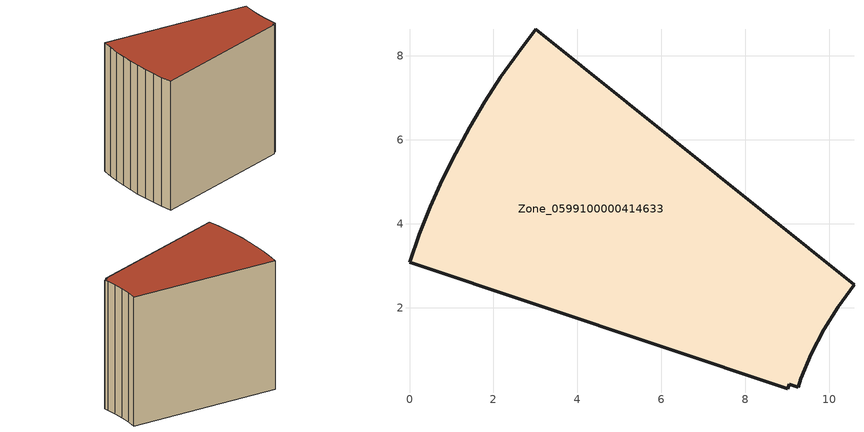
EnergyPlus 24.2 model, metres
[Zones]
Zone_0599100000414633
 floor ground (C_G): 9.32,0.3 9.26,0.11 9.04,0.18 9.01,0.07 0,3.09 0.24,3.75 0.5,4.41 0.79,5.05 1.1,5.68 1.44,6.3 1.8,6.91 2.18,7.5 2.59,8.07 3.01,8.63 10.59,2.54 10.21,2.02 9.87,1.47 9.57,0.9 z0.55
 wall outside (C_F): 1.44,6.3 1.1,5.68 0.79,5.05 0.5,4.41 0.24,3.75 0,3.09 9.01,0.07 9.04,0.18 9.26,0.11 9.32,0.3 9.57,0.9 9.87,1.47 10.21,2.02 10.59,2.54 3.01,8.63 2.59,8.07 2.18,7.5 1.8,6.91 1.44,6.3 z0.55:9.38
 roof outside (C_R): 10.59,2.54 3.01,8.63 2.59,8.07 2.18,7.5 1.8,6.91 1.44,6.3 1.1,5.68 0.79,5.05 0.5,4.41 0.24,3.75 0,3.09 9.01,0.07 9.04,0.18 9.26,0.11 9.32,0.3 9.57,0.9 9.87,1.47 10.21,2.02 z9.38
[BUILDING]
Pand.0599100000414633: North Axis=0; Terrain=City; Loads Convergence Tolerance Value=0.04; Temperature Convergence Tolerance Value=0.4; Solar Distribution=FullExterior; Maximum Number of Warmup Days=25; Minimum Number of Warmup Days=1
[Site:Location]
Rotterdam.The.Hague.AP_ZH_NLD Design_Conditions: Latitude=51.96; Longitude=4.45; Time Zone=1; Elevation=-4.5
[SITE:GROUNDTEMPERATURE:BUILDINGSURFACE]
18, 18, 18, 18, 18, 18, 18, 18, 18, 18, 18, 18
[MATERIAL] Thermal Absorptance=0.9; Solar Absorptance=0.7; Visible Absorptance=0.7
Name | Roughness | Thickness | Conductivity | Density | Specific Heat
G.TI.1992-2005 | MediumSmooth | 0.15 | 0.06 | 540 | 1210
F.TI.1992-2005 | Rough | 0.3 | 0.12 | 1920 | 840
R.TI.1992-2005 | MediumRough | 0.2 | 0.08 | 1500 | 1000
[CONSTRUCTION]
C_G: G.TI.1992-2005
C_F: F.TI.1992-2005
C_R: R.TI.1992-2005
[ZONE]
Zone_0599100000414633: Type=1; Multiplier=1; Ceiling Height=Autocalculate; Volume=Autocalculate; Floor Area=autocalculate; Part of Total Floor Area=Yes
[ZONEINFILTRATION:DESIGNFLOWRATE]
Infil_Zone_0599100000414633: Zone or ZoneList or Space or SpaceList=Zone_0599100000414633; Schedule=AlwaysOn; Design Flow Rate Calculation Method=Flow/Area; Flow Rate per Floor Area=0.0015; Constant Term Coefficient=1; Temperature Term Coefficient=0; Velocity Term Coefficient=0; Velocity Squared Term Coefficient=0
[HVACTEMPLATE:ZONE:IDEALLOADSAIRSYSTEM]
Zone_0599100000414633: Maximum Heating Supply Air Temperature=50; Minimum Cooling Supply Air Temperature=13; Maximum Heating Supply Air Humidity Ratio=0.0156; Minimum Cooling Supply Air Humidity Ratio=0.0077; Heating Limit=NoLimit; Cooling Limit=NoLimit; Dehumidification Control Type=ConstantSensibleHeatRatio; Cooling Sensible Heat Ratio=0.7; Dehumidification Setpoint=60; Humidification Control Type=None; Humidification Setpoint=30; Outdoor Air Method=None; Outdoor Air Flow Rate per Person=0.00944; Outdoor Air Flow Rate per Zone Floor Area=0; Outdoor Air Flow Rate per Zone=0; Demand Controlled Ventilation Type=None; Outdoor Air Economizer Type=NoEconomizer; Heat Recovery Type=None; Sensible Heat Recovery Effectiveness=0.7; Latent Heat Recovery Effectiveness=0.65
[ZONECONTROL:THERMOSTAT]
ThermostatControl_Zone_0599100000414633: Zone or ZoneList=Zone_0599100000414633; Control Type Schedule=DualSetpointControlType; Control 1=Thermostat_Zone_0599100000414633; Temperature Difference Between Cutout And Setpoint=0
[THERMOSTATSETPOINT:DUALSETPOINT]
Thermostat_Zone_0599100000414633: Heating Setpoint Temperature Schedule=HeatingSetpoint_Zone_0599100000414633; Cooling Setpoint Temperature Schedule=CoolingSetpoint_Zone_0599100000414633
[SCHEDULE:COMPACT]
HeatingSetpoint_Zone_0599100000414633: Through: 12/31, For: AllDays, Until: 24:00, 21
CoolingSetpoint_Zone_0599100000414633: Through: 12/31, For: AllDays, Until: 24:00, 24
DualSetpointControlType: Through: 12/31, For: AllDays, Until: 24:00, 4
AlwaysOn: Through: 12/31, For: AllDays, Until: 24:00, 1
